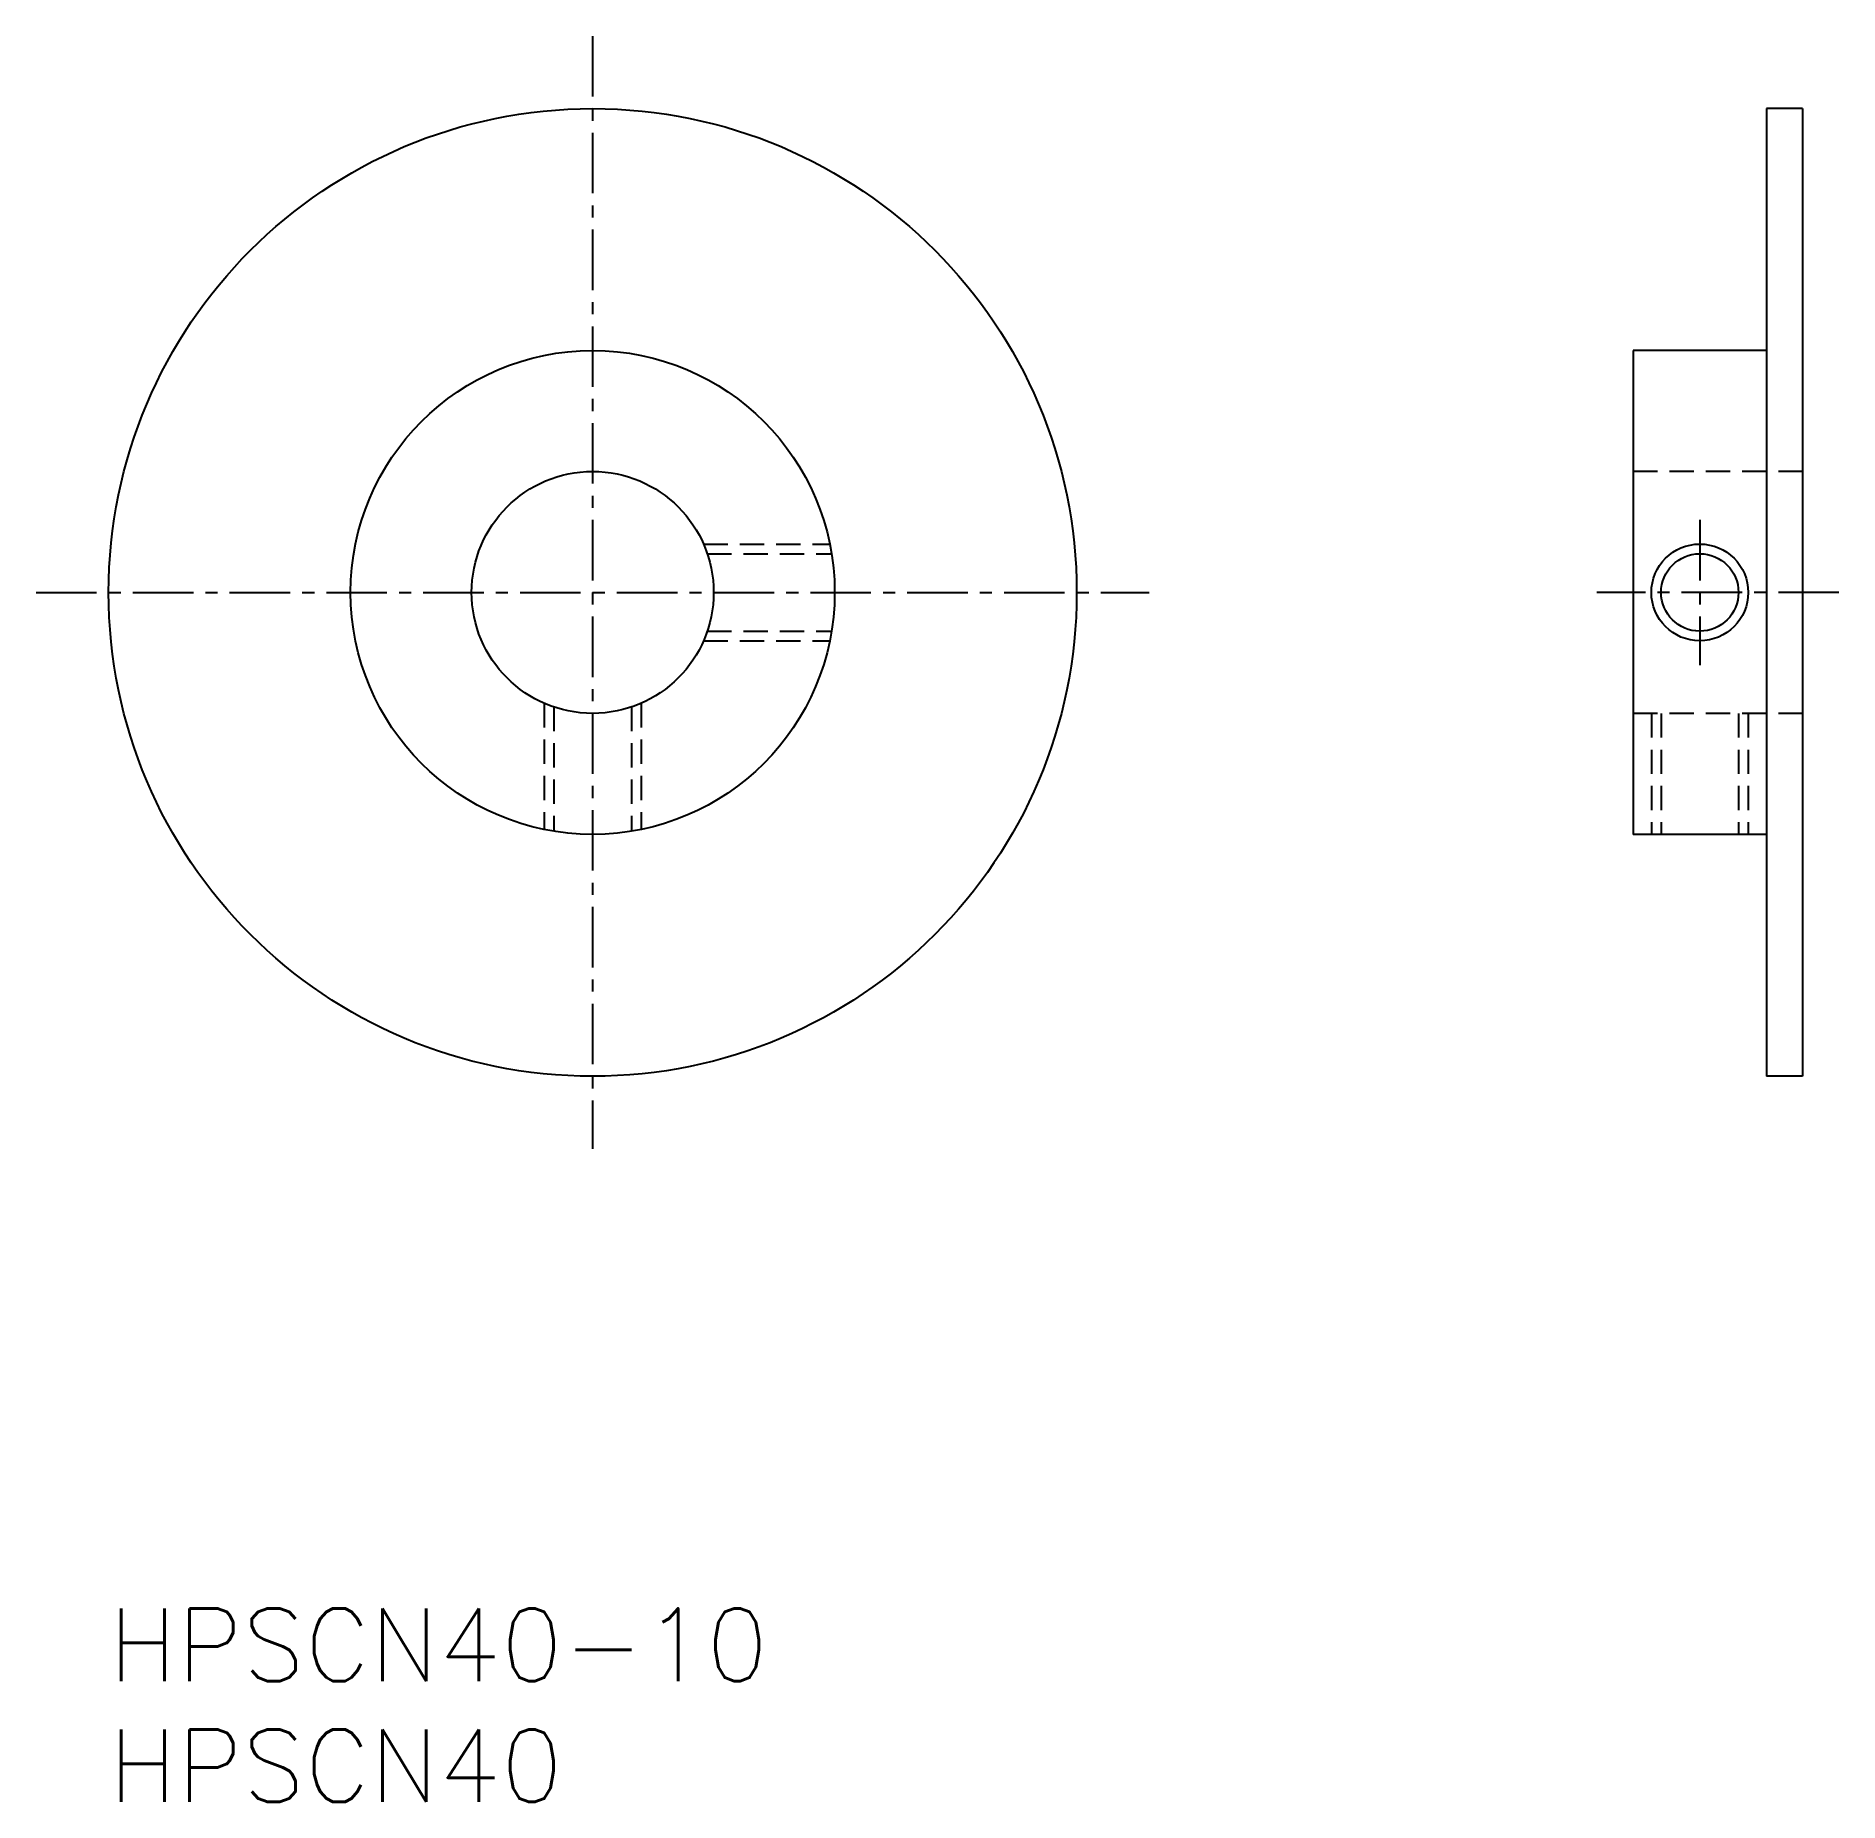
# Model space of a CAD drawing. Extents: x -370.9 to -296.4, y -189.6 to -116.6.
import ezdxf

# ---------------------------------------------------------------- set-up
doc = ezdxf.new("R2010")
doc.units = 0
doc.header["$LTSCALE"] = 2
doc.linetypes.add('CENTER', pattern=[2, 1.25, -0.25, 0.25, -0.25])
doc.linetypes.add('DASHED', pattern=[0.75, 0.5, -0.25])
doc.layers.get('0').update_dxf_attribs({"linetype": 'CONTINUOUS'})
doc.layers.add('CENTER', color=1, linetype='CENTER')
doc.styles.get("Standard").update_dxf_attribs({"font": 'txt.shx', "bigfont": 'bigfont.shx'})

msp = doc.modelspace()

# ---------------------------------------------------------------- linework, layer by layer
at = {"color": 7, "linetype": 'CONTINUOUS'}
for p, q in [((-299.395, -119.561), (-299.395, -159.561)), ((-297.895, -119.561), (-299.395, -119.561)), ((-297.895, -119.561), (-297.895, -159.561)), ((-304.895, -129.561), (-304.895, -149.561)), ((-299.395, -129.561), (-304.895, -129.561)), ((-341.243, -137.961), (-341.243, -137.96)), ((-339.328, -137.961), (-339.328, -137.961)), ((-299.395, -149.561), (-304.895, -149.561)), ((-297.895, -159.561), (-299.395, -159.561))]:
    msp.add_line(p, q, dxfattribs=at)
at = {"color": 3, "linetype": 'DASHED'}
for p, q in [((-297.895, -134.561), (-304.895, -134.561)), ((-343.312, -137.561), (-338.097, -137.561)), ((-343.158, -137.961), (-338.024, -137.961)), ((-343.158, -141.161), (-338.024, -141.161)), ((-343.312, -141.561), (-338.097, -141.561)), ((-349.895, -144.143), (-349.895, -149.359)), ((-349.495, -144.298), (-349.495, -149.432)), ((-346.295, -144.298), (-346.295, -149.432)), ((-345.895, -144.143), (-345.895, -149.359)), ((-297.895, -144.561), (-304.895, -144.561)), ((-304.145, -144.561), (-304.145, -149.561)), ((-303.745, -144.561), (-303.745, -149.561)), ((-300.545, -144.561), (-300.545, -149.561)), ((-300.145, -144.561), (-300.145, -149.561))]:
    msp.add_line(p, q, dxfattribs=at)
at = {"color": 7, "linetype": 'CONTINUOUS'}
for centre, radius in [((-347.895, -139.561), 20), ((-347.895, -139.561), 10), ((-347.895, -139.561), 5), ((-302.145, -139.561), 1.6)]:
    msp.add_circle(centre, radius, dxfattribs=at)
at = {"color": 3, "linetype": 'CONTINUOUS'}
msp.add_circle((-302.145, -139.561), 2, dxfattribs=at)
at = {"layer": 'CENTER', "color": 1, "linetype": 'CENTER'}
for p, q in [((-347.895, -116.561), (-347.895, -162.561)), ((-302.145, -136.561), (-302.145, -142.561)), ((-370.895, -139.561), (-324.895, -139.561)), ((-296.395, -139.561), (-306.395, -139.561))]:
    msp.add_line(p, q, dxfattribs=at)

# ---------------------------------------------------------------- texts
at = {"color": 7, "linetype": 'CONTINUOUS'}
for s, p in [('HPSCN40-10', (-367.895, -184.561)), ('HPSCN40', (-367.895, -189.561))]:
    msp.add_text(s, height=3, dxfattribs=at).set_placement(p)

doc.saveas('drawing.dxf')
